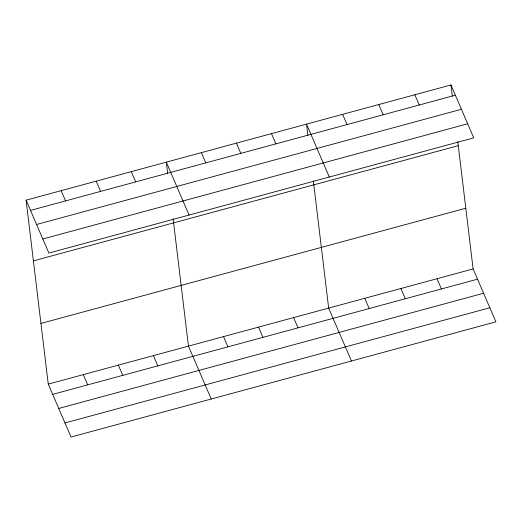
<?xml version="1.0" encoding="UTF-8"?>
<svg xmlns="http://www.w3.org/2000/svg" width="522" height="522" viewBox="0 0 522 522"><rect width="100%" height="100%" fill="white"/><g stroke="black" fill="none" stroke-linecap="round" stroke-linejoin="round"><path stroke-width="0.78" d="M26.1 200.161L450.969 84.969L473.748 137.867L48.885 253.066L26.1 200.161L48.252 384.133L71.031 437.031L495.9 321.839L473.115 268.934L457.794 141.684M30.511 210.399L455.373 95.206M36.573 224.48L461.441 109.281M42.817 238.985L467.686 123.786M33.408 260.876L458.277 145.677M40.944 323.425L465.807 208.226M48.252 384.133L473.115 268.934M52.663 394.371L477.526 279.172M58.725 408.452L483.587 293.253M64.969 422.957L489.838 307.758M414.853 94.756L419.264 104.994M378.737 104.55L383.148 114.788M437.005 278.728L441.41 288.966M342.628 114.344L347.032 124.575M400.889 288.522L405.3 298.76M329.297 177.03L306.512 124.132L307.856 135.315M364.78 298.31L369.184 308.548M271.46 133.639L275.87 143.876M351.443 361.002L328.664 308.104L313.344 180.847M236.407 143.139L240.818 153.377M293.612 317.611L298.023 327.842M201.355 152.646L205.766 162.884M258.56 327.111L262.971 337.349M189.088 215.051L166.309 162.146L167.653 173.33M223.507 336.618L227.918 346.849M131.257 171.653L135.661 181.891M211.24 399.017L188.455 346.119L173.134 218.862M96.205 181.154L100.609 191.391M153.403 355.626L157.814 365.857M61.152 190.66L65.563 200.898M118.357 365.126L122.761 375.364M83.305 374.633L87.709 384.871M450.969 84.969L452.313 96.152"/></g></svg>
